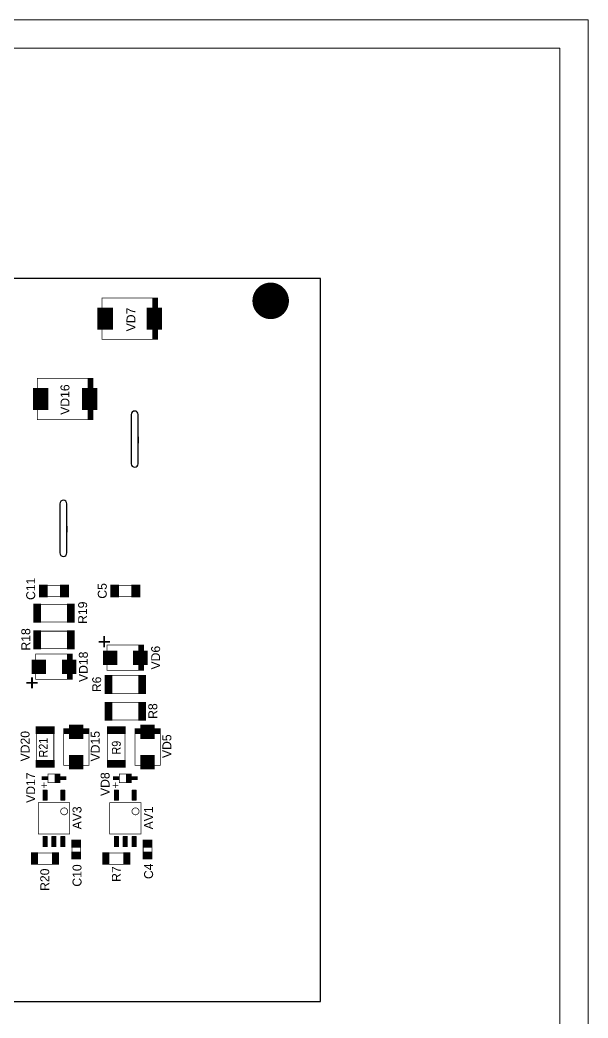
# Model space of a CAD drawing. Extents: x 25 to 880, y 8 to 306.
# Drawn here: x 778.8 to 880, y 128.4 to 306 of the extents above; entities that cross this region are included whole.
import ezdxf
from ezdxf.enums import TextEntityAlignment as Align

# ---------------------------------------------------------------- set-up
doc = ezdxf.new("R2010")
doc.units = 0
doc.header["$MEASUREMENT"] = 0
for name, color, linetype in [('BOARD', 7, 'Continuous'), ('BOT', 7, 'Continuous'), ('BOT_ASY', 7, 'Continuous')]:
    doc.layers.add(name, color=color, linetype=linetype)
doc.layers.add('РАМКА', color=7, linetype='Continuous', lineweight=0)

msp = doc.modelspace()

# ---------------------------------------------------------------- linework, layer by layer
at = {"layer": 'BOARD'}
msp.add_lwpolyline([(541.2, 131.4125), (832.3475, 131.4125), (832.3475, 260), (541.2, 260)], close=True, dxfattribs=at)
for points in [[(799.8875, 227.05), (799.8875, 235.8, 0.414214), (799.2625, 236.425, 0.414214), (798.6375, 235.8), (798.6375, 227.05, 0.414214), (799.2625, 226.425, 0.414214)], [(787.1875, 211.175), (787.1875, 219.925, 0.414214), (786.5625, 220.55, 0.414214), (785.9375, 219.925), (785.9375, 211.175, 0.414214), (786.5625, 210.55, 0.414214)]]:
    msp.add_lwpolyline(points, format="xyb", close=True, dxfattribs=at)
at = {"layer": 'BOT', "const_width": 0.125}
msp.add_lwpolyline([(820.2925, 256.0312, -1), (826.6675, 256.0312, -1)], format="xyb", close=True, dxfattribs=at)
for points in [[(822.975, 252.885), (822.975, 259.1775)], [(823.1, 252.8675), (823.1, 259.195)], [(823.225, 252.855), (823.225, 259.2075)], [(823.35, 252.8475), (823.35, 259.215)], [(823.475, 252.845), (823.475, 259.2175)], [(823.6, 252.8462), (823.6, 259.2162)], [(823.725, 252.8537), (823.725, 259.2087)], [(823.85, 252.8662), (823.85, 259.1962)], [(823.975, 252.8825), (823.975, 259.18)], [(820.6, 254.6662), (820.6, 257.3963)], [(820.725, 254.4287), (820.725, 257.6337)], [(820.85, 254.2312), (820.85, 257.8313)], [(820.975, 254.0613), (820.975, 258.0012)], [(821.1, 253.9112), (821.1, 258.1512)], [(821.225, 253.7787), (821.225, 258.2837)], [(821.35, 253.66), (821.35, 258.4025)], [(821.475, 253.5537), (821.475, 258.5088)], [(821.6, 253.4575), (821.6, 258.605)], [(821.725, 253.3712), (821.725, 258.6912)], [(821.85, 253.2925), (821.85, 258.77)], [(821.975, 253.2225), (821.975, 258.84)], [(822.1, 253.1587), (822.1, 258.9037)], [(822.225, 253.1012), (822.225, 258.9612)], [(822.35, 253.0512), (822.35, 259.0112)], [(822.475, 253.0075), (822.475, 259.055)], [(822.6, 252.9687), (822.6, 259.0937)], [(822.725, 252.935), (822.725, 259.1275)], [(822.85, 252.9075), (822.85, 259.155)], [(824.1, 252.905), (824.1, 259.1575)], [(824.225, 252.9325), (824.225, 259.13)], [(824.35, 252.965), (824.35, 259.0975)], [(824.475, 253.0037), (824.475, 259.0587)], [(824.6, 253.0475), (824.6, 259.015)], [(824.725, 253.0975), (824.725, 258.965)], [(824.85, 253.1537), (824.85, 258.9087)], [(824.975, 253.2162), (824.975, 258.8462)], [(825.1, 253.2862), (825.1, 258.7762)], [(825.225, 253.365), (825.225, 258.6975)], [(825.35, 253.45), (825.35, 258.6125)], [(825.475, 253.5462), (825.475, 258.5162)], [(825.6, 253.6512), (825.6, 258.4112)], [(825.725, 253.7688), (825.725, 258.2937)], [(825.85, 253.9), (825.85, 258.1625)], [(825.975, 254.0487), (825.975, 258.0137)], [(826.1, 254.2162), (826.1, 257.8462)], [(826.225, 254.4112), (826.225, 257.6512)], [(826.35, 254.645), (826.35, 257.4175)], [(820.35, 255.4287), (820.35, 256.6338)], [(820.475, 254.9688), (820.475, 257.0937)], [(826.475, 254.9412), (826.475, 257.1212)], [(826.6, 255.3787), (826.6, 256.6837)], [(792.8, 250.95), (792.8, 254.7625)], [(792.925, 250.95), (792.925, 254.7625)], [(793.05, 250.95), (793.05, 254.7625)], [(793.175, 250.95), (793.175, 254.7625)], [(793.3, 250.95), (793.3, 254.7625)], [(793.425, 250.95), (793.425, 254.7625)], [(793.55, 250.95), (793.55, 254.7625)], [(793.675, 250.95), (793.675, 254.7625)], [(793.8, 250.95), (793.8, 254.7625)], [(793.925, 250.95), (793.925, 254.7625)], [(794.05, 250.95), (794.05, 254.7625)], [(794.175, 250.95), (794.175, 254.7625)], [(794.3, 250.95), (794.3, 254.7625)], [(794.425, 250.95), (794.425, 254.7625)], [(794.55, 250.95), (794.55, 254.7625)], [(794.675, 250.95), (794.675, 254.7625)], [(794.8, 250.95), (794.8, 254.7625)], [(794.925, 250.95), (794.925, 254.7625)], [(795.05, 250.95), (795.05, 254.7625)], [(795.175, 250.95), (795.175, 254.7625)], [(795.3, 250.95), (795.3, 254.7625)], [(801.55, 250.95), (801.55, 254.7625)], [(801.675, 250.95), (801.675, 254.7625)], [(801.8, 250.95), (801.8, 254.7625)], [(801.925, 250.95), (801.925, 254.7625)], [(802.05, 250.95), (802.05, 254.7625)], [(802.175, 250.95), (802.175, 254.7625)], [(802.3, 250.95), (802.3, 254.7625)], [(802.425, 250.95), (802.425, 254.7625)], [(802.55, 250.95), (802.55, 254.7625)], [(802.675, 250.95), (802.675, 254.7625)], [(802.8, 250.95), (802.8, 254.7625)], [(802.925, 250.95), (802.925, 254.7625)], [(803.05, 250.95), (803.05, 254.7625)], [(803.175, 250.95), (803.175, 254.7625)], [(803.3, 250.95), (803.3, 254.7625)], [(803.425, 250.95), (803.425, 254.7625)], [(803.55, 250.95), (803.55, 254.7625)], [(803.675, 250.95), (803.675, 254.7625)], [(803.8, 250.95), (803.8, 254.7625)], [(803.925, 250.95), (803.925, 254.7625)], [(804.05, 250.95), (804.05, 254.7625)], [(781.3, 236.6625), (781.3, 240.475)], [(781.425, 236.6625), (781.425, 240.475)], [(781.55, 236.6625), (781.55, 240.475)], [(781.675, 236.6625), (781.675, 240.475)], [(781.8, 236.6625), (781.8, 240.475)], [(781.925, 236.6625), (781.925, 240.475)], [(782.05, 236.6625), (782.05, 240.475)], [(782.175, 236.6625), (782.175, 240.475)], [(782.3, 236.6625), (782.3, 240.475)], [(782.425, 236.6625), (782.425, 240.475)], [(782.55, 236.6625), (782.55, 240.475)], [(782.675, 236.6625), (782.675, 240.475)], [(782.8, 236.6625), (782.8, 240.475)], [(782.925, 236.6625), (782.925, 240.475)], [(783.05, 236.6625), (783.05, 240.475)], [(783.175, 236.6625), (783.175, 240.475)], [(783.3, 236.6625), (783.3, 240.475)], [(783.425, 236.6625), (783.425, 240.475)], [(783.55, 236.6625), (783.55, 240.475)], [(783.675, 236.6625), (783.675, 240.475)], [(783.8, 236.6625), (783.8, 240.475)], [(790.05, 236.6625), (790.05, 240.475)], [(790.175, 236.6625), (790.175, 240.475)], [(790.3, 236.6625), (790.3, 240.475)], [(790.425, 236.6625), (790.425, 240.475)], [(790.55, 236.6625), (790.55, 240.475)], [(790.675, 236.6625), (790.675, 240.475)], [(790.8, 236.6625), (790.8, 240.475)], [(790.925, 236.6625), (790.925, 240.475)], [(791.05, 236.6625), (791.05, 240.475)], [(791.175, 236.6625), (791.175, 240.475)], [(791.3, 236.6625), (791.3, 240.475)], [(791.425, 236.6625), (791.425, 240.475)], [(791.55, 236.6625), (791.55, 240.475)], [(791.675, 236.6625), (791.675, 240.475)], [(791.8, 236.6625), (791.8, 240.475)], [(791.925, 236.6625), (791.925, 240.475)], [(792.05, 236.6625), (792.05, 240.475)], [(792.175, 236.6625), (792.175, 240.475)], [(792.3, 236.6625), (792.3, 240.475)], [(792.425, 236.6625), (792.425, 240.475)], [(792.55, 236.6625), (792.55, 240.475)], [(782.3, 203.375), (782.3, 205.5)], [(782.425, 203.375), (782.425, 205.5)], [(782.55, 203.375), (782.55, 205.5)], [(782.675, 203.375), (782.675, 205.5)], [(782.8, 203.375), (782.8, 205.5)], [(782.925, 203.375), (782.925, 205.5)], [(783.05, 203.375), (783.05, 205.5)], [(783.175, 203.375), (783.175, 205.5)], [(783.3, 203.375), (783.3, 205.5)], [(783.425, 203.375), (783.425, 205.5)], [(783.55, 203.375), (783.55, 205.5)], [(783.675, 203.375), (783.675, 205.5)], [(786.05, 203.375), (786.05, 205.5)], [(786.175, 203.375), (786.175, 205.5)], [(786.3, 203.375), (786.3, 205.5)], [(786.425, 203.375), (786.425, 205.5)], [(786.55, 203.375), (786.55, 205.5)], [(786.675, 203.375), (786.675, 205.5)], [(786.8, 203.375), (786.8, 205.5)], [(786.925, 203.375), (786.925, 205.5)], [(787.05, 203.375), (787.05, 205.5)], [(787.175, 203.375), (787.175, 205.5)], [(787.3, 203.375), (787.3, 205.5)], [(787.425, 203.375), (787.425, 205.5)], [(795.05, 203.375), (795.05, 205.5)], [(795.175, 203.375), (795.175, 205.5)], [(795.3, 203.375), (795.3, 205.5)], [(795.425, 203.375), (795.425, 205.5)], [(795.55, 203.375), (795.55, 205.5)], [(795.675, 203.375), (795.675, 205.5)], [(795.8, 203.375), (795.8, 205.5)], [(795.925, 203.375), (795.925, 205.5)], [(796.05, 203.375), (796.05, 205.5)], [(796.175, 203.375), (796.175, 205.5)], [(796.3, 203.375), (796.3, 205.5)], [(796.425, 203.375), (796.425, 205.5)], [(798.8, 203.375), (798.8, 205.5)], [(798.925, 203.375), (798.925, 205.5)], [(799.05, 203.375), (799.05, 205.5)], [(799.175, 203.375), (799.175, 205.5)], [(799.3, 203.375), (799.3, 205.5)], [(799.425, 203.375), (799.425, 205.5)], [(799.55, 203.375), (799.55, 205.5)], [(799.675, 203.375), (799.675, 205.5)], [(799.8, 203.375), (799.8, 205.5)], [(799.925, 203.375), (799.925, 205.5)], [(800.05, 203.375), (800.05, 205.5)], [(800.175, 203.375), (800.175, 205.5)], [(781.3, 198.8437), (781.3, 202.0937)], [(781.425, 198.8437), (781.425, 202.0937)], [(781.55, 198.8437), (781.55, 202.0937)], [(781.675, 198.8437), (781.675, 202.0937)], [(781.8, 198.8437), (781.8, 202.0937)], [(781.925, 198.8437), (781.925, 202.0937)], [(782.05, 198.8437), (782.05, 202.0937)], [(782.175, 198.8437), (782.175, 202.0937)], [(782.3, 198.8437), (782.3, 202.0937)], [(782.425, 198.8437), (782.425, 202.0937)], [(787.3, 198.8437), (787.3, 202.0937)], [(787.425, 198.8437), (787.425, 202.0937)], [(787.55, 198.8437), (787.55, 202.0937)], [(787.675, 198.8437), (787.675, 202.0937)], [(787.8, 198.8437), (787.8, 202.0937)], [(787.925, 198.8437), (787.925, 202.0937)], [(788.05, 198.8437), (788.05, 202.0937)], [(788.175, 198.8437), (788.175, 202.0937)], [(788.3, 198.8437), (788.3, 202.0937)], [(788.425, 198.8437), (788.425, 202.0937)], [(781.3, 194.0813), (781.3, 197.3313)], [(781.425, 194.0813), (781.425, 197.3313)], [(781.55, 194.0813), (781.55, 197.3313)], [(781.675, 194.0813), (781.675, 197.3313)], [(781.8, 194.0813), (781.8, 197.3313)], [(781.925, 194.0813), (781.925, 197.3313)], [(782.05, 194.0813), (782.05, 197.3313)], [(782.175, 194.0813), (782.175, 197.3313)], [(782.3, 194.0813), (782.3, 197.3313)], [(782.425, 194.0813), (782.425, 197.3313)], [(787.3, 194.0813), (787.3, 197.3313)], [(787.425, 194.0813), (787.425, 197.3313)], [(787.55, 194.0813), (787.55, 197.3313)], [(787.675, 194.0813), (787.675, 197.3313)], [(787.8, 194.0813), (787.8, 197.3313)], [(787.925, 194.0813), (787.925, 197.3313)], [(788.05, 194.0813), (788.05, 197.3313)], [(788.175, 194.0813), (788.175, 197.3313)], [(788.3, 194.0813), (788.3, 197.3313)], [(788.425, 194.0813), (788.425, 197.3313)], [(793.675, 191.3125), (793.675, 193.75)], [(793.8, 191.3125), (793.8, 193.75)], [(793.925, 191.3125), (793.925, 193.75)], [(794.05, 191.3125), (794.05, 193.75)], [(794.175, 191.3125), (794.175, 193.75)], [(794.3, 191.3125), (794.3, 193.75)], [(794.425, 191.3125), (794.425, 193.75)], [(794.55, 191.3125), (794.55, 193.75)], [(794.675, 191.3125), (794.675, 193.75)], [(794.8, 191.3125), (794.8, 193.75)], [(794.925, 191.3125), (794.925, 193.75)], [(795.05, 191.3125), (795.05, 193.75)], [(795.175, 191.3125), (795.175, 193.75)], [(795.3, 191.3125), (795.3, 193.75)], [(795.425, 191.3125), (795.425, 193.75)], [(795.55, 191.3125), (795.55, 193.75)], [(795.675, 191.3125), (795.675, 193.75)], [(795.8, 191.3125), (795.8, 193.75)], [(795.925, 191.3125), (795.925, 193.75)], [(796.05, 191.3125), (796.05, 193.75)], [(799.05, 191.3125), (799.05, 193.75)], [(799.175, 191.3125), (799.175, 193.75)], [(799.3, 191.3125), (799.3, 193.75)], [(799.425, 191.3125), (799.425, 193.75)], [(799.55, 191.3125), (799.55, 193.75)], [(799.675, 191.3125), (799.675, 193.75)], [(799.8, 191.3125), (799.8, 193.75)], [(799.925, 191.3125), (799.925, 193.75)], [(800.05, 191.3125), (800.05, 193.75)], [(800.175, 191.3125), (800.175, 193.75)], [(800.3, 191.3125), (800.3, 193.75)], [(800.425, 191.3125), (800.425, 193.75)], [(800.55, 191.3125), (800.55, 193.75)], [(800.675, 191.3125), (800.675, 193.75)], [(800.8, 191.3125), (800.8, 193.75)], [(800.925, 191.3125), (800.925, 193.75)], [(801.05, 191.3125), (801.05, 193.75)], [(801.175, 191.3125), (801.175, 193.75)], [(801.3, 191.3125), (801.3, 193.75)], [(801.425, 191.3125), (801.425, 193.75)], [(781.05, 189.725), (781.05, 192.1625)], [(781.175, 189.725), (781.175, 192.1625)], [(781.3, 189.725), (781.3, 192.1625)], [(781.425, 189.725), (781.425, 192.1625)], [(781.55, 189.725), (781.55, 192.1625)], [(781.675, 189.725), (781.675, 192.1625)], [(781.8, 189.725), (781.8, 192.1625)], [(781.925, 189.725), (781.925, 192.1625)], [(782.05, 189.725), (782.05, 192.1625)], [(782.175, 189.725), (782.175, 192.1625)], [(782.3, 189.725), (782.3, 192.1625)], [(782.425, 189.725), (782.425, 192.1625)], [(782.55, 189.725), (782.55, 192.1625)], [(782.675, 189.725), (782.675, 192.1625)], [(782.8, 189.725), (782.8, 192.1625)], [(782.925, 189.725), (782.925, 192.1625)], [(783.05, 189.725), (783.05, 192.1625)], [(783.175, 189.725), (783.175, 192.1625)], [(783.3, 189.725), (783.3, 192.1625)], [(786.425, 189.725), (786.425, 192.1625)], [(786.55, 189.725), (786.55, 192.1625)], [(786.675, 189.725), (786.675, 192.1625)], [(786.8, 189.725), (786.8, 192.1625)], [(786.925, 189.725), (786.925, 192.1625)], [(787.05, 189.725), (787.05, 192.1625)], [(787.175, 189.725), (787.175, 192.1625)], [(787.3, 189.725), (787.3, 192.1625)], [(787.425, 189.725), (787.425, 192.1625)], [(787.55, 189.725), (787.55, 192.1625)], [(787.675, 189.725), (787.675, 192.1625)], [(787.8, 189.725), (787.8, 192.1625)], [(787.925, 189.725), (787.925, 192.1625)], [(788.05, 189.725), (788.05, 192.1625)], [(788.175, 189.725), (788.175, 192.1625)], [(788.3, 189.725), (788.3, 192.1625)], [(788.425, 189.725), (788.425, 192.1625)], [(788.55, 189.725), (788.55, 192.1625)], [(788.675, 189.725), (788.675, 192.1625)], [(794.05, 186.1437), (794.05, 189.3938)], [(794.175, 186.1437), (794.175, 189.3938)], [(794.3, 186.1437), (794.3, 189.3938)], [(794.425, 186.1437), (794.425, 189.3938)], [(794.55, 186.1437), (794.55, 189.3938)], [(794.675, 186.1437), (794.675, 189.3938)], [(794.8, 186.1437), (794.8, 189.3938)], [(794.925, 186.1437), (794.925, 189.3938)], [(795.05, 186.1437), (795.05, 189.3938)], [(795.175, 186.1437), (795.175, 189.3938)], [(800.05, 186.1437), (800.05, 189.3938)], [(800.175, 186.1437), (800.175, 189.3938)], [(800.3, 186.1437), (800.3, 189.3938)], [(800.425, 186.1437), (800.425, 189.3938)], [(800.55, 186.1437), (800.55, 189.3938)], [(800.675, 186.1437), (800.675, 189.3938)], [(800.8, 186.1437), (800.8, 189.3938)], [(800.925, 186.1437), (800.925, 189.3938)], [(801.05, 186.1437), (801.05, 189.3938)], [(801.175, 186.1437), (801.175, 189.3938)], [(794.05, 181.3812), (794.05, 184.6312)], [(794.175, 181.3812), (794.175, 184.6312)], [(794.3, 181.3812), (794.3, 184.6312)], [(794.425, 181.3812), (794.425, 184.6312)], [(794.55, 181.3812), (794.55, 184.6312)], [(794.675, 181.3812), (794.675, 184.6312)], [(794.8, 181.3812), (794.8, 184.6312)], [(794.925, 181.3812), (794.925, 184.6312)], [(795.05, 181.3812), (795.05, 184.6312)], [(795.175, 181.3812), (795.175, 184.6312)], [(800.05, 181.3812), (800.05, 184.6312)], [(800.175, 181.3812), (800.175, 184.6312)], [(800.3, 181.3812), (800.3, 184.6312)], [(800.425, 181.3812), (800.425, 184.6312)], [(800.55, 181.3812), (800.55, 184.6312)], [(800.675, 181.3812), (800.675, 184.6312)], [(800.8, 181.3812), (800.8, 184.6312)], [(800.925, 181.3812), (800.925, 184.6312)], [(801.05, 181.3812), (801.05, 184.6312)], [(801.175, 181.3812), (801.175, 184.6312)], [(781.675, 179.0312), (781.675, 180.2812)], [(781.8, 179.0312), (781.8, 180.2812)], [(781.925, 179.0312), (781.925, 180.2812)], [(782.05, 179.0312), (782.05, 180.2812)], [(782.175, 179.0312), (782.175, 180.2812)], [(782.3, 179.0312), (782.3, 180.2812)], [(782.425, 179.0312), (782.425, 180.2812)], [(782.55, 179.0312), (782.55, 180.2812)], [(782.675, 179.0312), (782.675, 180.2812)], [(782.8, 179.0312), (782.8, 180.2812)], [(782.925, 179.0312), (782.925, 180.2812)], [(783.05, 179.0312), (783.05, 180.2812)], [(783.175, 179.0312), (783.175, 180.2812)], [(783.3, 179.0312), (783.3, 180.2812)], [(783.425, 179.0312), (783.425, 180.2812)], [(783.55, 179.0312), (783.55, 180.2812)], [(783.675, 179.0312), (783.675, 180.2812)], [(783.8, 179.0312), (783.8, 180.2812)], [(783.925, 179.0312), (783.925, 180.2812)], [(784.05, 179.0312), (784.05, 180.2812)], [(784.175, 179.0312), (784.175, 180.2812)], [(784.3, 179.0312), (784.3, 180.2812)], [(784.425, 179.0312), (784.425, 180.2812)], [(784.55, 179.0312), (784.55, 180.2812)], [(784.675, 179.0312), (784.675, 180.2812)], [(784.8, 179.0312), (784.8, 180.2812)], [(787.675, 178.125), (787.675, 180.5625)], [(787.8, 178.125), (787.8, 180.5625)], [(787.925, 178.125), (787.925, 180.5625)], [(788.05, 178.125), (788.05, 180.5625)], [(788.175, 178.125), (788.175, 180.5625)], [(788.3, 178.125), (788.3, 180.5625)], [(788.425, 178.125), (788.425, 180.5625)], [(788.55, 178.125), (788.55, 180.5625)], [(788.675, 178.125), (788.675, 180.5625)], [(788.8, 178.125), (788.8, 180.5625)], [(788.925, 178.125), (788.925, 180.5625)], [(789.05, 178.125), (789.05, 180.5625)], [(789.175, 178.125), (789.175, 180.5625)], [(789.3, 178.125), (789.3, 180.5625)], [(789.425, 178.125), (789.425, 180.5625)], [(789.55, 178.125), (789.55, 180.5625)], [(789.675, 178.125), (789.675, 180.5625)], [(789.8, 178.125), (789.8, 180.5625)], [(789.925, 178.125), (789.925, 180.5625)], [(790.05, 178.125), (790.05, 180.5625)], [(794.425, 179.0312), (794.425, 180.2812)], [(794.55, 179.0312), (794.55, 180.2812)], [(794.675, 179.0312), (794.675, 180.2812)], [(794.8, 179.0312), (794.8, 180.2812)], [(794.925, 179.0312), (794.925, 180.2812)], [(795.05, 179.0312), (795.05, 180.2812)], [(795.175, 179.0312), (795.175, 180.2812)], [(795.3, 179.0312), (795.3, 180.2812)], [(795.425, 179.0312), (795.425, 180.2812)], [(795.55, 179.0312), (795.55, 180.2812)], [(795.675, 179.0312), (795.675, 180.2812)], [(795.8, 179.0312), (795.8, 180.2812)], [(795.925, 179.0312), (795.925, 180.2812)], [(796.05, 179.0312), (796.05, 180.2812)], [(796.175, 179.0312), (796.175, 180.2812)], [(796.3, 179.0312), (796.3, 180.2812)], [(796.425, 179.0312), (796.425, 180.2812)], [(796.55, 179.0312), (796.55, 180.2812)], [(796.675, 179.0312), (796.675, 180.2812)], [(796.8, 179.0312), (796.8, 180.2812)], [(796.925, 179.0312), (796.925, 180.2812)], [(797.05, 179.0312), (797.05, 180.2812)], [(797.175, 179.0312), (797.175, 180.2812)], [(797.3, 179.0312), (797.3, 180.2812)], [(797.425, 179.0312), (797.425, 180.2812)], [(797.55, 179.0312), (797.55, 180.2812)], [(800.425, 178.125), (800.425, 180.5625)], [(800.55, 178.125), (800.55, 180.5625)], [(800.675, 178.125), (800.675, 180.5625)], [(800.8, 178.125), (800.8, 180.5625)], [(800.925, 178.125), (800.925, 180.5625)], [(801.05, 178.125), (801.05, 180.5625)], [(801.175, 178.125), (801.175, 180.5625)], [(801.3, 178.125), (801.3, 180.5625)], [(801.425, 178.125), (801.425, 180.5625)], [(801.55, 178.125), (801.55, 180.5625)], [(801.675, 178.125), (801.675, 180.5625)], [(801.8, 178.125), (801.8, 180.5625)], [(801.925, 178.125), (801.925, 180.5625)], [(802.05, 178.125), (802.05, 180.5625)], [(802.175, 178.125), (802.175, 180.5625)], [(802.3, 178.125), (802.3, 180.5625)], [(802.425, 178.125), (802.425, 180.5625)], [(802.55, 178.125), (802.55, 180.5625)], [(802.675, 178.125), (802.675, 180.5625)], [(781.675, 173.0312), (781.675, 174.2812)], [(781.8, 173.0312), (781.8, 174.2812)], [(781.925, 173.0312), (781.925, 174.2812)], [(782.05, 173.0312), (782.05, 174.2812)], [(782.175, 173.0312), (782.175, 174.2812)], [(782.3, 173.0312), (782.3, 174.2812)], [(782.425, 173.0312), (782.425, 174.2812)], [(782.55, 173.0312), (782.55, 174.2812)], [(782.675, 173.0312), (782.675, 174.2812)], [(782.8, 173.0312), (782.8, 174.2812)], [(782.925, 173.0312), (782.925, 174.2812)], [(783.05, 173.0312), (783.05, 174.2812)], [(783.175, 173.0312), (783.175, 174.2812)], [(783.3, 173.0312), (783.3, 174.2812)], [(783.425, 173.0312), (783.425, 174.2812)], [(783.55, 173.0312), (783.55, 174.2812)], [(783.675, 173.0312), (783.675, 174.2812)], [(783.8, 173.0312), (783.8, 174.2812)], [(783.925, 173.0312), (783.925, 174.2812)], [(784.05, 173.0312), (784.05, 174.2812)], [(784.175, 173.0312), (784.175, 174.2812)], [(784.3, 173.0312), (784.3, 174.2812)], [(784.425, 173.0312), (784.425, 174.2812)], [(784.55, 173.0312), (784.55, 174.2812)], [(784.675, 173.0312), (784.675, 174.2812)], [(784.8, 173.0312), (784.8, 174.2812)], [(787.675, 172.75), (787.675, 175.1875)], [(787.8, 172.75), (787.8, 175.1875)], [(787.925, 172.75), (787.925, 175.1875)], [(788.05, 172.75), (788.05, 175.1875)], [(788.175, 172.75), (788.175, 175.1875)], [(788.3, 172.75), (788.3, 175.1875)], [(788.425, 172.75), (788.425, 175.1875)], [(788.55, 172.75), (788.55, 175.1875)], [(788.675, 172.75), (788.675, 175.1875)], [(788.8, 172.75), (788.8, 175.1875)], [(788.925, 172.75), (788.925, 175.1875)], [(789.05, 172.75), (789.05, 175.1875)], [(789.175, 172.75), (789.175, 175.1875)], [(789.3, 172.75), (789.3, 175.1875)], [(789.425, 172.75), (789.425, 175.1875)], [(789.55, 172.75), (789.55, 175.1875)], [(789.675, 172.75), (789.675, 175.1875)], [(789.8, 172.75), (789.8, 175.1875)], [(789.925, 172.75), (789.925, 175.1875)], [(790.05, 172.75), (790.05, 175.1875)], [(794.425, 173.0312), (794.425, 174.2812)], [(794.55, 173.0312), (794.55, 174.2812)], [(794.675, 173.0312), (794.675, 174.2812)], [(794.8, 173.0312), (794.8, 174.2812)], [(794.925, 173.0312), (794.925, 174.2812)], [(795.05, 173.0312), (795.05, 174.2812)], [(795.175, 173.0312), (795.175, 174.2812)], [(795.3, 173.0312), (795.3, 174.2812)], [(795.425, 173.0312), (795.425, 174.2812)], [(795.55, 173.0312), (795.55, 174.2812)], [(795.675, 173.0312), (795.675, 174.2812)], [(795.8, 173.0312), (795.8, 174.2812)], [(795.925, 173.0312), (795.925, 174.2812)], [(796.05, 173.0312), (796.05, 174.2812)], [(796.175, 173.0312), (796.175, 174.2812)], [(796.3, 173.0312), (796.3, 174.2812)], [(796.425, 173.0312), (796.425, 174.2812)], [(796.55, 173.0312), (796.55, 174.2812)], [(796.675, 173.0312), (796.675, 174.2812)], [(796.8, 173.0312), (796.8, 174.2812)], [(796.925, 173.0312), (796.925, 174.2812)], [(797.05, 173.0312), (797.05, 174.2812)], [(797.175, 173.0312), (797.175, 174.2812)], [(797.3, 173.0312), (797.3, 174.2812)], [(797.425, 173.0312), (797.425, 174.2812)], [(797.55, 173.0312), (797.55, 174.2812)], [(800.425, 172.75), (800.425, 175.1875)], [(800.55, 172.75), (800.55, 175.1875)], [(800.675, 172.75), (800.675, 175.1875)], [(800.8, 172.75), (800.8, 175.1875)], [(800.925, 172.75), (800.925, 175.1875)], [(801.05, 172.75), (801.05, 175.1875)], [(801.175, 172.75), (801.175, 175.1875)], [(801.3, 172.75), (801.3, 175.1875)], [(801.425, 172.75), (801.425, 175.1875)], [(801.55, 172.75), (801.55, 175.1875)], [(801.675, 172.75), (801.675, 175.1875)], [(801.8, 172.75), (801.8, 175.1875)], [(801.925, 172.75), (801.925, 175.1875)], [(802.05, 172.75), (802.05, 175.1875)], [(802.175, 172.75), (802.175, 175.1875)], [(802.3, 172.75), (802.3, 175.1875)], [(802.425, 172.75), (802.425, 175.1875)], [(802.55, 172.75), (802.55, 175.1875)], [(802.675, 172.75), (802.675, 175.1875)], [(782.8, 170.85), (782.8, 171.35)], [(782.925, 170.85), (782.925, 171.35)], [(783.05, 170.85), (783.05, 171.35)], [(783.175, 170.85), (783.175, 171.35)], [(783.3, 170.85), (783.3, 171.35)], [(783.425, 170.85), (783.425, 171.35)], [(783.55, 170.85), (783.55, 171.35)], [(783.675, 170.85), (783.675, 171.35)], [(786.05, 170.85), (786.05, 171.35)], [(786.175, 170.85), (786.175, 171.35)], [(786.3, 170.85), (786.3, 171.35)], [(786.425, 170.85), (786.425, 171.35)], [(786.55, 170.85), (786.55, 171.35)], [(786.675, 170.85), (786.675, 171.35)], [(786.8, 170.85), (786.8, 171.35)], [(786.925, 170.85), (786.925, 171.35)], [(795.55, 170.85), (795.55, 171.35)], [(795.675, 170.85), (795.675, 171.35)], [(795.8, 170.85), (795.8, 171.35)], [(795.925, 170.85), (795.925, 171.35)], [(796.05, 170.85), (796.05, 171.35)], [(796.175, 170.85), (796.175, 171.35)], [(796.3, 170.85), (796.3, 171.35)], [(796.425, 170.85), (796.425, 171.35)], [(798.8, 170.85), (798.8, 171.35)], [(798.925, 170.85), (798.925, 171.35)], [(799.05, 170.85), (799.05, 171.35)], [(799.175, 170.85), (799.175, 171.35)], [(799.3, 170.85), (799.3, 171.35)], [(799.425, 170.85), (799.425, 171.35)], [(799.55, 170.85), (799.55, 171.35)], [(799.675, 170.85), (799.675, 171.35)], [(783.05, 167.175), (783.05, 168.9875)], [(783.175, 167.175), (783.175, 168.9875)], [(783.3, 167.175), (783.3, 168.9875)], [(783.425, 167.175), (783.425, 168.9875)], [(783.55, 167.175), (783.55, 168.9875)], [(786.175, 167.175), (786.175, 168.9875)], [(786.3, 167.175), (786.3, 168.9875)], [(786.425, 167.175), (786.425, 168.9875)], [(786.55, 167.175), (786.55, 168.9875)], [(786.675, 167.175), (786.675, 168.9875)], [(786.8, 167.175), (786.8, 168.9875)], [(795.675, 167.175), (795.675, 168.9875)], [(795.8, 167.175), (795.8, 168.9875)], [(795.925, 167.175), (795.925, 168.9875)], [(796.05, 167.175), (796.05, 168.9875)], [(796.175, 167.175), (796.175, 168.9875)], [(796.3, 167.175), (796.3, 168.9875)], [(798.925, 167.175), (798.925, 168.9875)], [(799.05, 167.175), (799.05, 168.9875)], [(799.175, 167.175), (799.175, 168.9875)], [(799.3, 167.175), (799.3, 168.9875)], [(799.425, 167.175), (799.425, 168.9875)], [(783.05, 158.925), (783.05, 160.7375)], [(783.175, 158.925), (783.175, 160.7375)], [(783.3, 158.925), (783.3, 160.7375)], [(783.425, 158.925), (783.425, 160.7375)], [(783.55, 158.925), (783.55, 160.7375)], [(784.55, 158.925), (784.55, 160.7375)], [(784.675, 158.925), (784.675, 160.7375)], [(784.8, 158.925), (784.8, 160.7375)], [(784.925, 158.925), (784.925, 160.7375)], [(785.05, 158.925), (785.05, 160.7375)], [(785.175, 158.925), (785.175, 160.7375)], [(786.175, 158.925), (786.175, 160.7375)], [(786.3, 158.925), (786.3, 160.7375)], [(786.425, 158.925), (786.425, 160.7375)], [(786.55, 158.925), (786.55, 160.7375)], [(786.675, 158.925), (786.675, 160.7375)], [(786.8, 158.925), (786.8, 160.7375)], [(788.05, 158.8375), (788.05, 160.0875)], [(788.175, 158.8375), (788.175, 160.0875)], [(788.3, 158.8375), (788.3, 160.0875)], [(788.425, 158.8375), (788.425, 160.0875)], [(788.55, 158.8375), (788.55, 160.0875)], [(788.675, 158.8375), (788.675, 160.0875)], [(788.8, 158.8375), (788.8, 160.0875)], [(788.925, 158.8375), (788.925, 160.0875)], [(789.05, 158.8375), (789.05, 160.0875)], [(789.175, 158.8375), (789.175, 160.0875)], [(789.3, 158.8375), (789.3, 160.0875)], [(789.425, 158.8375), (789.425, 160.0875)], [(789.55, 158.8375), (789.55, 160.0875)], [(795.675, 158.925), (795.675, 160.7375)], [(795.8, 158.925), (795.8, 160.7375)], [(795.925, 158.925), (795.925, 160.7375)], [(796.05, 158.925), (796.05, 160.7375)], [(796.175, 158.925), (796.175, 160.7375)], [(796.3, 158.925), (796.3, 160.7375)], [(797.3, 158.925), (797.3, 160.7375)], [(797.425, 158.925), (797.425, 160.7375)], [(797.55, 158.925), (797.55, 160.7375)], [(797.675, 158.925), (797.675, 160.7375)], [(797.8, 158.925), (797.8, 160.7375)], [(797.925, 158.925), (797.925, 160.7375)], [(798.925, 158.925), (798.925, 160.7375)], [(799.05, 158.925), (799.05, 160.7375)], [(799.175, 158.925), (799.175, 160.7375)], [(799.3, 158.925), (799.3, 160.7375)], [(799.425, 158.925), (799.425, 160.7375)], [(800.8, 158.8375), (800.8, 160.0875)], [(800.925, 158.8375), (800.925, 160.0875)], [(801.05, 158.8375), (801.05, 160.0875)], [(801.175, 158.8375), (801.175, 160.0875)], [(801.3, 158.8375), (801.3, 160.0875)], [(801.425, 158.8375), (801.425, 160.0875)], [(801.55, 158.8375), (801.55, 160.0875)], [(801.675, 158.8375), (801.675, 160.0875)], [(801.8, 158.8375), (801.8, 160.0875)], [(801.925, 158.8375), (801.925, 160.0875)], [(802.05, 158.8375), (802.05, 160.0875)], [(802.175, 158.8375), (802.175, 160.0875)], [(802.3, 158.8375), (802.3, 160.0875)], [(780.925, 155.7812), (780.925, 157.8437)], [(781.05, 155.7812), (781.05, 157.8437)], [(781.175, 155.7812), (781.175, 157.8437)], [(781.3, 155.7812), (781.3, 157.8437)], [(781.425, 155.7812), (781.425, 157.8437)], [(781.55, 155.7812), (781.55, 157.8437)], [(781.675, 155.7812), (781.675, 157.8437)], [(781.8, 155.7812), (781.8, 157.8437)], [(781.925, 155.7812), (781.925, 157.8437)], [(784.675, 155.7812), (784.675, 157.8437)], [(784.8, 155.7812), (784.8, 157.8437)], [(784.925, 155.7812), (784.925, 157.8437)], [(785.05, 155.7812), (785.05, 157.8437)], [(785.175, 155.7812), (785.175, 157.8437)], [(785.3, 155.7812), (785.3, 157.8437)], [(785.425, 155.7812), (785.425, 157.8437)], [(785.55, 155.7812), (785.55, 157.8437)], [(785.675, 155.7812), (785.675, 157.8437)], [(788.05, 156.7125), (788.05, 157.9625)], [(788.175, 156.7125), (788.175, 157.9625)], [(788.3, 156.7125), (788.3, 157.9625)], [(788.425, 156.7125), (788.425, 157.9625)], [(788.55, 156.7125), (788.55, 157.9625)], [(788.675, 156.7125), (788.675, 157.9625)], [(788.8, 156.7125), (788.8, 157.9625)], [(788.925, 156.7125), (788.925, 157.9625)], [(789.05, 156.7125), (789.05, 157.9625)], [(789.175, 156.7125), (789.175, 157.9625)], [(789.3, 156.7125), (789.3, 157.9625)], [(789.425, 156.7125), (789.425, 157.9625)], [(789.55, 156.7125), (789.55, 157.9625)], [(793.675, 155.7812), (793.675, 157.8437)], [(793.8, 155.7812), (793.8, 157.8437)], [(793.925, 155.7812), (793.925, 157.8437)], [(794.05, 155.7812), (794.05, 157.8437)], [(794.175, 155.7812), (794.175, 157.8437)], [(794.3, 155.7812), (794.3, 157.8437)], [(794.425, 155.7812), (794.425, 157.8437)], [(794.55, 155.7812), (794.55, 157.8437)], [(794.675, 155.7812), (794.675, 157.8437)], [(797.425, 155.7812), (797.425, 157.8437)], [(797.55, 155.7812), (797.55, 157.8437)], [(797.675, 155.7812), (797.675, 157.8437)], [(797.8, 155.7812), (797.8, 157.8437)], [(797.925, 155.7812), (797.925, 157.8437)], [(798.05, 155.7812), (798.05, 157.8437)], [(798.175, 155.7812), (798.175, 157.8437)], [(798.3, 155.7812), (798.3, 157.8437)], [(798.425, 155.7812), (798.425, 157.8437)], [(800.8, 156.7125), (800.8, 157.9625)], [(800.925, 156.7125), (800.925, 157.9625)], [(801.05, 156.7125), (801.05, 157.9625)], [(801.175, 156.7125), (801.175, 157.9625)], [(801.3, 156.7125), (801.3, 157.9625)], [(801.425, 156.7125), (801.425, 157.9625)], [(801.55, 156.7125), (801.55, 157.9625)], [(801.675, 156.7125), (801.675, 157.9625)], [(801.8, 156.7125), (801.8, 157.9625)], [(801.925, 156.7125), (801.925, 157.9625)], [(802.05, 156.7125), (802.05, 157.9625)], [(802.175, 156.7125), (802.175, 157.9625)], [(802.3, 156.7125), (802.3, 157.9625)]]:
    msp.add_lwpolyline(points, dxfattribs=at)
for points in [[(792.6875, 250.95), (795.3125, 250.95), (795.3125, 254.7625), (792.6875, 254.7625)], [(801.4375, 250.95), (804.0625, 250.95), (804.0625, 254.7625), (801.4375, 254.7625)], [(781.1875, 236.6625), (783.8125, 236.6625), (783.8125, 240.475), (781.1875, 240.475)], [(789.9375, 236.6625), (792.5625, 236.6625), (792.5625, 240.475), (789.9375, 240.475)], [(782.2875, 203.375), (783.725, 203.375), (783.725, 205.5), (782.2875, 205.5)], [(786.0375, 203.375), (787.475, 203.375), (787.475, 205.5), (786.0375, 205.5)], [(794.9875, 203.375), (796.425, 203.375), (796.425, 205.5), (794.9875, 205.5)], [(798.7375, 203.375), (800.175, 203.375), (800.175, 205.5), (798.7375, 205.5)], [(781.2562, 198.8437), (782.5062, 198.8437), (782.5062, 202.0937), (781.2562, 202.0937)], [(787.2562, 198.8437), (788.5062, 198.8437), (788.5062, 202.0937), (787.2562, 202.0937)], [(781.2562, 194.0813), (782.5062, 194.0813), (782.5062, 197.3313), (781.2562, 197.3313)], [(787.2562, 194.0813), (788.5062, 194.0813), (788.5062, 197.3313), (787.2562, 197.3313)], [(793.675, 191.3125), (796.1125, 191.3125), (796.1125, 193.75), (793.675, 193.75)], [(799.05, 191.3125), (801.4875, 191.3125), (801.4875, 193.75), (799.05, 193.75)], [(780.975, 189.725), (783.4125, 189.725), (783.4125, 192.1625), (780.975, 192.1625)], [(786.35, 189.725), (788.7875, 189.725), (788.7875, 192.1625), (786.35, 192.1625)], [(793.9562, 186.1437), (795.2062, 186.1437), (795.2062, 189.3938), (793.9562, 189.3938)], [(799.9562, 186.1437), (801.2062, 186.1437), (801.2062, 189.3938), (799.9562, 189.3938)], [(793.9562, 181.3812), (795.2062, 181.3812), (795.2062, 184.6312), (793.9562, 184.6312)], [(799.9562, 181.3812), (801.2062, 181.3812), (801.2062, 184.6312), (799.9562, 184.6312)], [(781.6687, 179.0312), (784.9187, 179.0312), (784.9187, 180.2812), (781.6687, 180.2812)], [(787.6312, 178.125), (790.0687, 178.125), (790.0687, 180.5625), (787.6312, 180.5625)], [(794.3687, 179.0312), (797.6187, 179.0312), (797.6187, 180.2812), (794.3687, 180.2812)], [(800.3312, 178.125), (802.7687, 178.125), (802.7687, 180.5625), (800.3312, 180.5625)], [(781.6687, 173.0312), (784.9187, 173.0312), (784.9187, 174.2812), (781.6687, 174.2812)], [(787.6312, 172.75), (790.0687, 172.75), (790.0687, 175.1875), (787.6312, 175.1875)], [(794.3687, 173.0312), (797.6187, 173.0312), (797.6187, 174.2812), (794.3687, 174.2812)], [(800.3312, 172.75), (802.7687, 172.75), (802.7687, 175.1875), (800.3312, 175.1875)], [(782.7562, 170.85), (783.7562, 170.85), (783.7562, 171.35), (782.7562, 171.35)], [(786.0062, 170.85), (787.0062, 170.85), (787.0062, 171.35), (786.0062, 171.35)], [(795.4562, 170.85), (796.4562, 170.85), (796.4562, 171.35), (795.4562, 171.35)], [(798.7062, 170.85), (799.7062, 170.85), (799.7062, 171.35), (798.7062, 171.35)], [(782.95, 167.175), (783.6375, 167.175), (783.6375, 168.9875), (782.95, 168.9875)], [(786.125, 167.175), (786.8125, 167.175), (786.8125, 168.9875), (786.125, 168.9875)], [(795.65, 167.175), (796.3375, 167.175), (796.3375, 168.9875), (795.65, 168.9875)], [(798.825, 167.175), (799.5125, 167.175), (799.5125, 168.9875), (798.825, 168.9875)], [(782.95, 158.925), (783.6375, 158.925), (783.6375, 160.7375), (782.95, 160.7375)], [(784.5375, 158.925), (785.225, 158.925), (785.225, 160.7375), (784.5375, 160.7375)], [(786.125, 158.925), (786.8125, 158.925), (786.8125, 160.7375), (786.125, 160.7375)], [(788.0375, 158.8375), (789.6625, 158.8375), (789.6625, 160.0875), (788.0375, 160.0875)], [(795.65, 158.925), (796.3375, 158.925), (796.3375, 160.7375), (795.65, 160.7375)], [(797.2375, 158.925), (797.925, 158.925), (797.925, 160.7375), (797.2375, 160.7375)], [(798.825, 158.925), (799.5125, 158.925), (799.5125, 160.7375), (798.825, 160.7375)], [(800.7375, 158.8375), (802.3625, 158.8375), (802.3625, 160.0875), (800.7375, 160.0875)], [(780.8562, 155.7812), (781.9812, 155.7812), (781.9812, 157.8437), (780.8562, 157.8437)], [(784.6062, 155.7812), (785.7312, 155.7812), (785.7312, 157.8437), (784.6062, 157.8437)], [(788.0375, 156.7125), (789.6625, 156.7125), (789.6625, 157.9625), (788.0375, 157.9625)], [(793.5562, 155.7812), (794.6812, 155.7812), (794.6812, 157.8437), (793.5562, 157.8437)], [(797.3062, 155.7812), (798.4312, 155.7812), (798.4312, 157.8437), (797.3062, 157.8437)], [(800.7375, 156.7125), (802.3625, 156.7125), (802.3625, 157.9625), (800.7375, 157.9625)]]:
    msp.add_lwpolyline(points, close=True, dxfattribs=at)
at = {"layer": 'BOT_ASY', "const_width": 0.125}
for points in [[(803.3375, 256.5462), (803.3375, 249.1662), (793.4125, 249.1662), (793.4125, 256.5462)], [(791.8375, 242.2587), (791.8375, 234.8787), (781.9125, 234.8787), (781.9125, 242.2587)], [(786.8812, 205.4375), (786.8812, 203.4375), (782.8812, 203.4375), (782.8812, 205.4375)], [(799.5812, 205.4375), (799.5812, 203.4375), (795.5812, 203.4375), (795.5812, 205.4375)], [(781.7562, 198.9062), (781.7562, 202.0312), (788.0062, 202.0312), (788.0062, 198.9062)], [(781.7562, 194.1438), (781.7562, 197.2688), (788.0062, 197.2688), (788.0062, 194.1438)], [(800.8312, 194.7837), (800.8312, 190.2787), (794.3312, 190.2787), (794.3312, 194.7837)], [(788.1312, 193.1962), (788.1312, 188.6912), (781.6312, 188.6912), (781.6312, 193.1962)], [(794.4562, 186.2062), (794.4562, 189.3312), (800.7062, 189.3312), (800.7062, 186.2062)], [(794.4562, 181.4437), (794.4562, 184.5687), (800.7062, 184.5687), (800.7062, 181.4437)], [(784.8562, 173.5312), (781.7312, 173.5312), (781.7312, 179.7812), (784.8562, 179.7812)], [(786.5975, 179.9062), (791.1025, 179.9062), (791.1025, 173.4062), (786.5975, 173.4062)], [(797.5562, 173.5312), (794.4312, 173.5312), (794.4312, 179.7812), (797.5562, 179.7812)], [(799.2975, 179.9062), (803.8025, 179.9062), (803.8025, 173.4062), (799.2975, 173.4062)], [(785.9437, 171.8812), (785.9437, 170.3187), (783.8187, 170.3187), (783.8187, 171.8812)], [(798.6437, 171.8812), (798.6437, 170.3187), (796.5187, 170.3187), (796.5187, 171.8812)], [(783.7187, 168.9562), (783.7187, 167.2063), (782.9687, 167.2063), (782.9687, 168.9562)], [(786.8437, 168.9562), (786.8437, 167.2063), (786.0937, 167.2063), (786.0937, 168.9562)], [(796.4187, 168.9562), (796.4187, 167.2063), (795.6687, 167.2063), (795.6687, 168.9562)], [(799.5437, 168.9562), (799.5437, 167.2063), (798.7937, 167.2063), (798.7937, 168.9562)], [(787.6587, 166.7337), (787.6587, 161.1787), (782.1037, 161.1787), (782.1037, 166.7337)], [(800.3587, 166.7337), (800.3587, 161.1787), (794.8037, 161.1787), (794.8037, 166.7337)], [(783.7187, 160.7063), (783.7187, 158.9562), (782.9687, 158.9562), (782.9687, 160.7063)], [(785.2187, 160.7063), (785.2187, 158.9562), (784.4687, 158.9562), (784.4687, 160.7063)], [(786.8437, 160.7063), (786.8437, 158.9562), (786.0937, 158.9562), (786.0937, 160.7063)], [(796.4187, 160.7063), (796.4187, 158.9562), (795.6687, 158.9562), (795.6687, 160.7063)], [(797.9187, 160.7063), (797.9187, 158.9562), (797.1687, 158.9562), (797.1687, 160.7063)], [(799.5437, 160.7063), (799.5437, 158.9562), (798.7937, 158.9562), (798.7937, 160.7063)], [(788.0687, 159.65), (789.6312, 159.65), (789.6312, 157.15), (788.0687, 157.15)], [(800.7687, 159.65), (802.3312, 159.65), (802.3312, 157.15), (800.7687, 157.15)], [(781.3562, 155.8125), (781.3562, 157.8125), (785.2312, 157.8125), (785.2312, 155.8125)], [(794.0562, 155.8125), (794.0562, 157.8125), (797.9312, 157.8125), (797.9312, 155.8125)]]:
    msp.add_lwpolyline(points, close=True, dxfattribs=at)
at = {"layer": 'BOT_ASY'}
for points, const_width in [([(802.4625, 256.5462), (802.4625, 249.1662)], 0.125), ([(802.5875, 256.5462), (802.5875, 249.1662)], 0.125), ([(802.7125, 256.5462), (802.7125, 249.1662)], 0.125), ([(802.8375, 256.5462), (802.8375, 249.1662)], 0.125), ([(802.9625, 256.5462), (802.9625, 249.1662)], 0.125), ([(803.0875, 256.5462), (803.0875, 249.1662)], 0.125), ([(803.2125, 256.5462), (803.2125, 249.1662)], 0.125), ([(790.9625, 242.2587), (790.9625, 234.8787)], 0.125), ([(791.0875, 242.2587), (791.0875, 234.8787)], 0.125), ([(791.2125, 242.2587), (791.2125, 234.8787)], 0.125), ([(791.3375, 242.2587), (791.3375, 234.8787)], 0.125), ([(791.4625, 242.2587), (791.4625, 234.8787)], 0.125), ([(791.5875, 242.2587), (791.5875, 234.8787)], 0.125), ([(791.7125, 242.2587), (791.7125, 234.8787)], 0.125), ([(794.8349, 195.3799), (792.8349, 195.3799)], 0.3125), ([(793.8349, 196.3799), (793.8349, 194.3799)], 0.3125), ([(799.9562, 194.7837), (799.9562, 190.2787)], 0.125), ([(800.0812, 194.7837), (800.0812, 190.2787)], 0.125), ([(800.2062, 194.7837), (800.2062, 190.2787)], 0.125), ([(800.3312, 194.7837), (800.3312, 190.2787)], 0.125), ([(800.4562, 194.7837), (800.4562, 190.2787)], 0.125), ([(800.5812, 194.7837), (800.5812, 190.2787)], 0.125), ([(800.7062, 194.7837), (800.7062, 190.2787)], 0.125), ([(787.2562, 193.1962), (787.2562, 188.6912)], 0.125), ([(787.3812, 193.1962), (787.3812, 188.6912)], 0.125), ([(787.5062, 193.1962), (787.5062, 188.6912)], 0.125), ([(787.6312, 193.1962), (787.6312, 188.6912)], 0.125), ([(787.7562, 193.1962), (787.7562, 188.6912)], 0.125), ([(787.8812, 193.1962), (787.8812, 188.6912)], 0.125), ([(788.0062, 193.1962), (788.0062, 188.6912)], 0.125), ([(781.9777, 188.0783), (779.9777, 188.0783)], 0.3125), ([(780.9777, 189.0783), (780.9777, 187.0783)], 0.3125), ([(786.5975, 179.7812), (791.1025, 179.7812)], 0.125), ([(786.5975, 179.6562), (791.1025, 179.6562)], 0.125), ([(786.5975, 179.5312), (791.1025, 179.5312)], 0.125), ([(786.5975, 179.4062), (791.1025, 179.4062)], 0.125), ([(786.5975, 179.2812), (791.1025, 179.2812)], 0.125), ([(799.2975, 179.7812), (803.8025, 179.7812)], 0.125), ([(799.2975, 179.6562), (803.8025, 179.6562)], 0.125), ([(799.2975, 179.5312), (803.8025, 179.5312)], 0.125), ([(799.2975, 179.4062), (803.8025, 179.4062)], 0.125), ([(799.2975, 179.2812), (803.8025, 179.2812)], 0.125), ([(786.5975, 179.1562), (791.1025, 179.1562)], 0.125), ([(786.5975, 179.0312), (791.1025, 179.0312)], 0.125), ([(799.2975, 179.1562), (803.8025, 179.1562)], 0.125), ([(799.2975, 179.0312), (803.8025, 179.0312)], 0.125), ([(783.5062, 170.85), (783.0062, 170.85)], 0.125), ([(785.0687, 171.8812), (785.0687, 170.3187)], 0.125), ([(785.1937, 171.8812), (785.1937, 170.3187)], 0.125), ([(785.3187, 171.8812), (785.3187, 170.3187)], 0.125), ([(785.4437, 171.8812), (785.4437, 170.3187)], 0.125), ([(785.5687, 171.8812), (785.5687, 170.3187)], 0.125), ([(785.6937, 171.8812), (785.6937, 170.3187)], 0.125), ([(785.8187, 171.8812), (785.8187, 170.3187)], 0.125), ([(786.7562, 170.85), (786.2562, 170.85)], 0.125), ([(796.2062, 170.85), (795.7062, 170.85)], 0.125), ([(797.7687, 171.8812), (797.7687, 170.3187)], 0.125), ([(797.8937, 171.8812), (797.8937, 170.3187)], 0.125), ([(798.0187, 171.8812), (798.0187, 170.3187)], 0.125), ([(798.1437, 171.8812), (798.1437, 170.3187)], 0.125), ([(798.2687, 171.8812), (798.2687, 170.3187)], 0.125), ([(798.3937, 171.8812), (798.3937, 170.3187)], 0.125), ([(798.5187, 171.8812), (798.5187, 170.3187)], 0.125), ([(799.4562, 170.85), (798.9562, 170.85)], 0.125), ([(782.6312, 169.85), (783.6312, 169.85)], 0.125), ([(783.1312, 169.35), (783.1312, 170.35)], 0.125), ([(795.3312, 169.85), (796.3312, 169.85)], 0.125), ([(795.8312, 169.35), (795.8312, 170.35)], 0.125)]:
    msp.add_lwpolyline(points, dxfattribs=dict(at, const_width=const_width))
for points in [[(798.6375, 231.8375), (798.6375, 230.7125)], [(799.8875, 231.85), (799.8875, 230.725)], [(787.1875, 215.975), (787.1875, 214.85)]]:
    msp.add_lwpolyline(points, dxfattribs=at)
at = {"layer": 'BOT_ASY', "const_width": 0.125}
for points in [[(783.0062, 170.85, -1), (783.0062, 171.35), (783.5062, 171.35)], [(783.5062, 171.35, -1), (783.5062, 170.85)], [(786.2562, 170.85, -1), (786.2562, 171.35), (786.7562, 171.35)], [(786.7562, 171.35, -1), (786.7562, 170.85)], [(795.7062, 170.85, -1), (795.7062, 171.35), (796.2062, 171.35)], [(796.2062, 171.35, -1), (796.2062, 170.85)], [(798.9562, 170.85, -1), (798.9562, 171.35), (799.4562, 171.35)], [(799.4562, 171.35, -1), (799.4562, 170.85)]]:
    msp.add_lwpolyline(points, format="xyb", dxfattribs=at)
for points in [[(786.7025, 165.8375, -1), (786.7037, 164.5875, -1)], [(799.4025, 165.8375, -1), (799.4037, 164.5875, -1)]]:
    msp.add_lwpolyline(points, format="xyb", close=True, dxfattribs=at)
at = {"layer": 'РАМКА'}
for p, q in [((880, 306), (460, 306)), ((880, 9), (880, 306)), ((480, 301), (875, 301)), ((875, 301), (875, 14))]:
    msp.add_line(p, q, dxfattribs=at)

# ---------------------------------------------------------------- texts
at = {"layer": 'BOT_ASY'}
for s, width, p in [('VD7', 1.019685, (799.3867, 252.7125)), ('VD16', 1.019685, (787.6367, 238.4625)), ('C11', 1.019685, (781.5324, 204.8014)), ('C5', 1.019685, (794.2824, 204.4264)), ('R19', 1.019685, (790.7811, 200.5501)), ('R18', 1.019685, (780.6561, 195.8001)), ('VD18', 1.019685, (790.9074, 190.9264)), ('VD6', 1.019685, (803.7824, 192.5514)), ('R6', 1.019685, (793.2811, 187.8014)), ('R8', 1.019685, (803.2811, 183.0514)), ('VD20', 1.019685, (780.5324, 176.8014)), ('VD15', 1.019685, (793.0324, 176.8014)), ('R21', 0.9, (783.7811, 176.5514)), ('R9', 0.9, (796.7811, 176.5514)), ('VD5', 1.019685, (805.7824, 176.8001)), ('VD17', 1.019685, (781.5324, 169.4264)), ('VD8', 1.019685, (794.7824, 170.0514)), ('AV3', 1.019685, (789.7824, 164.0501)), ('AV1', 1.019685, (802.5324, 164.0501)), ('R20', 1.019685, (784.0324, 153.0501)), ('C10', 1.019685, (789.7824, 153.8001)), ('R7', 1.019685, (796.7811, 154.0514)), ('C4', 1.019685, (802.5324, 154.5514))]:
    msp.add_text(s, height=1.5875, rotation=90, dxfattribs=dict(at, width=width)).set_placement(p, align=Align.CENTER)

doc.saveas('drawing.dxf')
